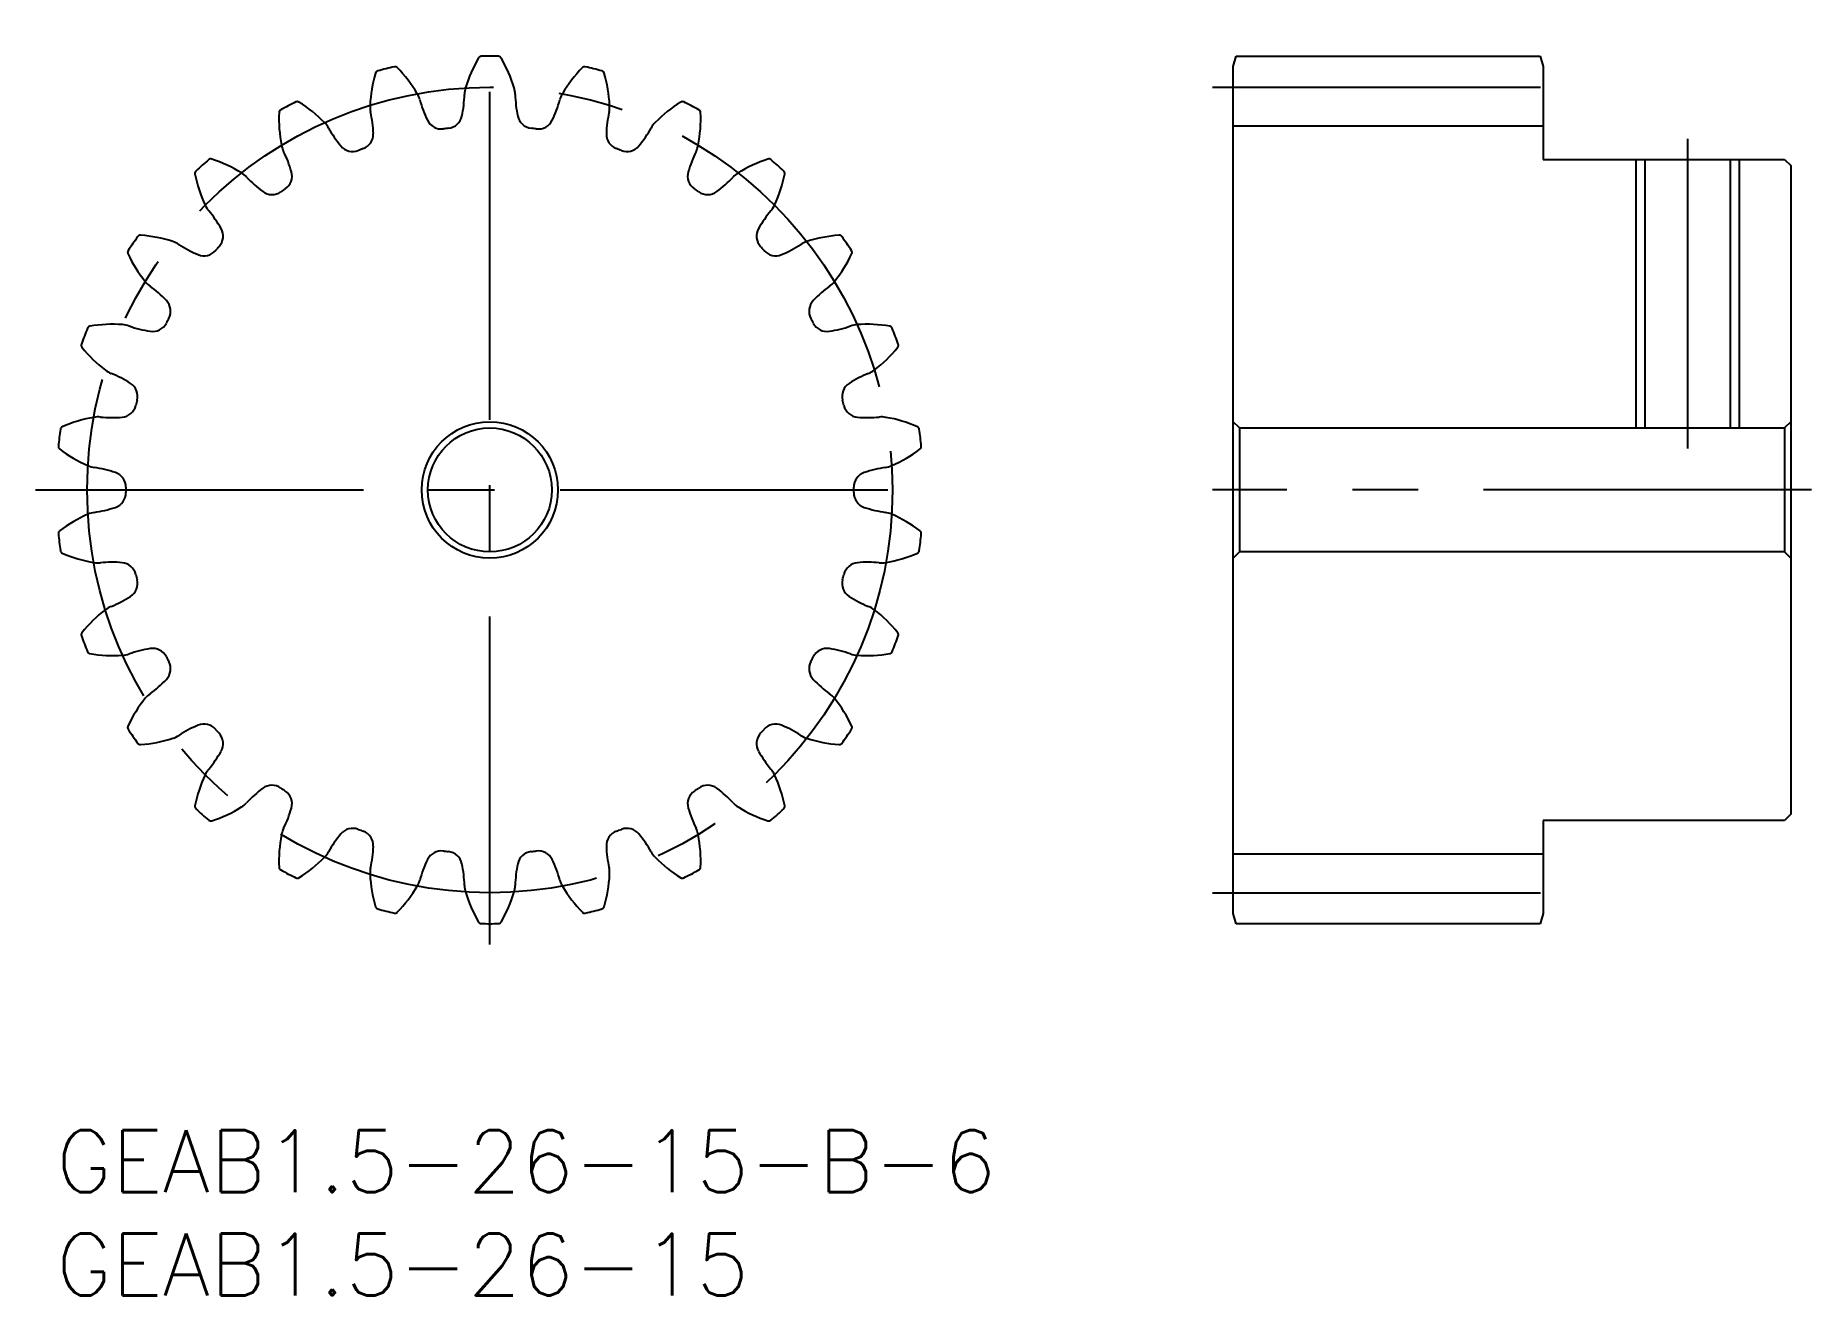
# Model space of a CAD drawing. Extents: x -1 to 85, y -8 to 53.
import ezdxf

# ---------------------------------------------------------------- set-up
doc = ezdxf.new("R2010")
doc.units = 0
doc.header["$LTSCALE"] = 0.5
doc.linetypes.add('CENTER', pattern=[50.8, 31.75, -6.35, 6.35, -6.35])
for name, color, linetype in [('MSM_CENTER', 1, 'CENTER'), ('MSM_CONTINUOUS', 7, 'CONTINUOUS'), ('MSM_NARROW', 5, 'CONTINUOUS'), ('MSM_PART_NUMBER', 7, 'CONTINUOUS')]:
    doc.layers.add(name, color=color, linetype=linetype)
doc.styles.get("Standard").update_dxf_attribs({"font": 'txt.shx', "height": 1, "bigfont": 'bigfont.shx'})

# ---------------------------------------------------------------- blocks, each defined once
blk = doc.blocks.new('*U3')
at = {"layer": 'MSM_PART_NUMBER'}
blk.add_text('GEAB1.5-26-15-B-6', height=3, dxfattribs=at).set_placement((0, -3))
blk = doc.blocks.new('*U4')
at = {"layer": 'MSM_PART_NUMBER'}
blk.add_text('GEAB1.5-26-15', height=3, dxfattribs=at).set_placement((0, -8))

msp = doc.modelspace()

# ---------------------------------------------------------------- linework, layer by layer
at = {"layer": 'MSM_CENTER'}
for p, q in [((21, 9), (21, 53)), ((56, 50.5), (73, 50.5)), ((79, 48), (79, 33)), ((-1, 31), (43, 31)), ((85, 31), (56, 31)), ((56, 11.5), (73, 11.5))]:
    msp.add_line(p, q, dxfattribs=at)
msp.add_circle((21, 31), 19.5, dxfattribs=at)
at = {"layer": 'MSM_CONTINUOUS'}
for p, q in [((57, 51.5), (57.134, 52)), ((57.134, 52), (71.866, 52)), ((71.866, 52), (72, 51.5)), ((57, 10.5), (57, 51.5)), ((72, 51.5), (72, 47)), ((57, 48.625), (72, 48.625)), ((72, 47), (83.7, 47)), ((76.933, 47), (76.933, 34)), ((81.067, 47), (81.067, 34)), ((83.7, 47), (84, 46.7)), ((84, 46.7), (84, 15.3)), ((57.3, 34), (57, 34.3)), ((57.3, 34), (57.3, 28)), ((57.3, 34), (83.7, 34)), ((84, 34.3), (83.7, 34)), ((83.7, 34), (83.7, 28)), ((57, 27.7), (57.3, 28)), ((83.7, 28), (57.3, 28)), ((83.7, 28), (84, 27.7)), ((72, 15), (72, 10.5)), ((83.7, 15), (72, 15)), ((84, 15.3), (83.7, 15)), ((57, 13.375), (72, 13.375)), ((57.134, 10), (57, 10.5)), ((72, 10.5), (71.866, 10)), ((71.866, 10), (57.134, 10))]:
    msp.add_line(p, q, dxfattribs=at)
for radius in [3.3, 3]:
    msp.add_circle((21, 31), radius, dxfattribs=at)
for centre, radius, start, end in [((26.054, 48.614), 6.5, 149.40662, 163.46154), ((20.588, 51.846), 0.15, 91.13345, 149.40662), ((21, 31), 21, 88.86671, 91.13329), ((21.412, 51.846), 0.15, 30.59338, 88.86671), ((15.946, 48.614), 6.5, 16.53846, 30.59338), ((21.692, 49.312), 6.5, 163.25278, 177.30769), ((15.611, 51.141), 0.15, 104.9796, 163.25278), ((21, 31), 21, 102.71286, 104.97944), ((16.412, 51.339), 0.15, 44.43953, 102.71287), ((11.878, 46.893), 6.5, 30.38462, 44.43953), ((30.122, 46.893), 6.5, 135.56047, 149.61538), ((25.588, 51.339), 0.15, 77.28714, 135.56047), ((21, 31), 21, 75.02056, 77.28714), ((26.389, 51.141), 0.15, 16.74722, 75.02056), ((20.308, 49.312), 6.5, 2.69231, 16.74722), ((16.426, 49.559), 1.228, 15.23785, 30.38461), ((23.184, 51.405), 5.778, 195.27838, 205.69688), ((13.996, 50.289), 5.778, 348.14928, 358.56778), ((21, 50.115), 1.228, 163.46154, 178.60831), ((21, 50.115), 1.228, 1.39169, 16.53846), ((28.004, 50.289), 5.778, 181.43222, 191.85072), ((18.816, 51.405), 5.778, 334.30312, 344.72162), ((25.574, 49.559), 1.228, 149.61538, 164.76215), ((17.289, 48.945), 6.5, 177.09893, 191.15385), ((10.947, 49.267), 0.15, 118.82575, 177.09893), ((21, 31), 21, 116.55902, 118.8256), ((11.678, 49.65), 0.15, 58.28569, 116.55902), ((8.339, 44.248), 6.5, 44.23077, 58.28569), ((16.426, 49.559), 1.228, 177.3077, 192.45446), ((9.584, 48.052), 5.778, 1.99543, 12.41393), ((18.917, 49.257), 0.75, 276.50967, 348.14929), ((23.083, 49.257), 0.75, 191.85071, 263.49034), ((32.416, 48.052), 5.778, 167.58607, 178.00457), ((25.574, 49.559), 1.228, 347.54554, 2.69231), ((33.661, 44.248), 6.5, 121.71431, 135.76923), ((30.322, 49.65), 0.15, 63.44114, 121.71431), ((21, 31), 21, 61.1744, 63.44098), ((24.711, 48.945), 6.5, 348.84615, 2.90107), ((31.053, 49.267), 0.15, 2.90107, 61.1744), ((12.117, 47.925), 1.228, 29.084, 44.23077), ((18.237, 51.334), 5.778, 209.12453, 219.54303), ((14.608, 48.227), 0.75, 290.3558, 1.99544), ((18.654, 49.225), 0.75, 205.69688, 277.33649), ((21, 31), 17.625, 96.50966, 97.33649), ((21, 31), 17.625, 82.66351, 83.49034), ((23.346, 49.225), 0.75, 262.66349, 334.30312), ((27.392, 48.227), 0.75, 178.00458, 249.64419), ((23.763, 51.334), 5.778, 320.45697, 330.87547), ((29.883, 47.925), 1.228, 135.76923, 150.916), ((12.117, 47.925), 1.228, 191.15385, 206.30061), ((5.834, 44.825), 5.778, 15.84159, 26.26008), ((14.36, 48.133), 0.75, 219.54304, 291.18265), ((21, 31), 17.625, 110.35581, 111.18265), ((21, 31), 17.625, 68.81735, 69.64419), ((27.64, 48.133), 0.75, 248.81734, 320.45698), ((36.166, 44.825), 5.778, 153.73992, 164.15841), ((29.883, 47.925), 1.228, 333.69939, 348.84615), ((6.868, 46.33), 0.15, 132.67191, 190.94508), ((21, 31), 21, 130.40517, 132.67175), ((7.485, 46.877), 0.15, 72.13184, 130.40518), ((5.537, 40.833), 6.5, 58.07692, 72.13184), ((36.463, 40.833), 6.5, 107.86816, 121.92308), ((34.515, 46.877), 0.15, 49.59499, 107.86816), ((21, 31), 21, 47.32825, 49.59483), ((35.132, 46.33), 0.15, 349.05492, 47.32825), ((13.102, 47.536), 6.5, 190.94508, 205), ((8.325, 45.308), 1.228, 42.93016, 58.07693), ((13.451, 50.082), 5.778, 222.97068, 233.38918), ((10.671, 46.197), 0.75, 304.20198, 15.8416), ((31.329, 46.197), 0.75, 164.1584, 235.79803), ((28.549, 50.082), 5.778, 306.61082, 317.02932), ((33.675, 45.308), 1.228, 121.92308, 137.06984), ((28.898, 47.536), 6.5, 335, 349.05492), ((8.325, 45.308), 1.228, 205.00001, 220.14677), ((10.453, 46.047), 0.75, 233.38919, 305.0288), ((21, 31), 17.625, 124.20197, 125.0288), ((21, 31), 17.625, 54.9712, 55.79803), ((31.547, 46.047), 0.75, 234.97118, 306.61083), ((33.675, 45.308), 1.228, 319.85323, 335), ((2.967, 40.794), 5.778, 29.68774, 40.10624), ((39.033, 40.794), 5.778, 139.89376, 150.31226), ((21, 31), 21, 144.25133, 146.5179), ((4.078, 43.181), 0.15, 85.97799, 144.25133), ((3.633, 36.847), 6.5, 71.92308, 85.97799), ((5.269, 41.858), 1.228, 56.77631, 71.92308), ((7.334, 43.284), 0.75, 318.04813, 29.68775), ((34.666, 43.284), 0.75, 150.31225, 221.95188), ((36.731, 41.858), 1.228, 108.07693, 123.22369), ((38.367, 36.847), 6.5, 94.02201, 108.07692), ((37.922, 43.181), 0.15, 35.74883, 94.02201), ((21, 31), 21, 33.4821, 35.74868), ((3.61, 42.502), 0.15, 146.5179, 204.79124), ((9.375, 45.165), 6.5, 204.79124, 218.84615), ((9.104, 47.721), 5.778, 236.81684, 247.23534), ((7.159, 43.085), 0.75, 247.23534, 318.87496), ((21, 31), 17.625, 138.04812, 138.87496), ((21, 31), 17.625, 41.12505, 41.95188), ((34.841, 43.085), 0.75, 221.12503, 292.76467), ((32.896, 47.721), 5.778, 292.76467, 303.18316), ((32.625, 45.165), 6.5, 321.15385, 335.20876), ((38.39, 42.502), 0.15, 335.20876, 33.4821), ((5.269, 41.858), 1.228, 218.84615, 233.99292), ((1.147, 36.193), 5.778, 43.5339, 53.95239), ((40.853, 36.193), 5.778, 126.04761, 136.4661), ((36.731, 41.858), 1.228, 306.00708, 321.15385), ((4.792, 39.656), 0.75, 331.89429, 43.5339), ((37.208, 39.656), 0.75, 136.46609, 208.10572), ((21, 31), 21, 158.09748, 160.36406), ((1.655, 38.778), 0.15, 99.82415, 158.09748), ((2.738, 32.521), 6.5, 85.76923, 99.82415), ((3.127, 37.778), 1.228, 70.62246, 85.76923), ((5.448, 44.389), 5.778, 250.66299, 261.08149), ((4.669, 39.422), 0.75, 261.0815, 332.72111), ((21, 31), 17.625, 151.89427, 152.72111), ((21, 31), 17.625, 27.27889, 28.10572), ((37.331, 39.422), 0.75, 207.27888, 278.91852), ((36.552, 44.389), 5.778, 278.91851, 289.33701), ((38.873, 37.778), 1.228, 94.23077, 109.37754), ((39.262, 32.521), 6.5, 80.17585, 94.23077), ((40.345, 38.778), 0.15, 21.90268, 80.17585), ((21, 31), 21, 19.63594, 21.90252), ((1.362, 38.006), 0.15, 160.36406, 218.63739), ((6.323, 41.971), 6.5, 218.63739, 232.69231), ((35.677, 41.971), 6.5, 307.30769, 321.36261), ((40.638, 38.006), 0.15, 321.36261, 19.63594), ((3.127, 37.778), 1.228, 232.69231, 247.83908), ((0.481, 31.291), 5.778, 57.38005, 67.79855), ((3.191, 35.526), 0.75, 345.74042, 57.38006), ((38.809, 35.526), 0.75, 122.61996, 194.25954), ((41.519, 31.291), 5.778, 112.20145, 122.61995), ((38.873, 37.778), 1.228, 292.16092, 307.30769), ((21, 31), 17.625, 165.74043, 166.56726), ((21, 31), 17.625, 13.43274, 14.25957), ((2.905, 28.106), 6.5, 99.61539, 113.6703), ((2.025, 33.304), 1.228, 84.46862, 99.61539), ((2.696, 40.278), 5.778, 264.50915, 274.92765), ((3.128, 35.269), 0.75, 274.92765, 346.56726), ((38.872, 35.269), 0.75, 193.43272, 265.07237), ((39.304, 40.278), 5.778, 265.07236, 275.49085), ((39.975, 33.304), 1.228, 80.38462, 95.53138), ((39.095, 28.106), 6.5, 66.3297, 80.38462), ((21, 31), 21, 171.94363, 174.21021), ((0.356, 33.922), 0.15, 113.6703, 171.94365), ((41.644, 33.922), 0.15, 8.05652, 66.3297), ((21, 31), 21, 5.78979, 8.05637), ((0.256, 33.103), 0.15, 174.21021, 232.48355), ((4.123, 38.14), 6.5, 232.48355, 246.53846), ((37.877, 38.14), 6.5, 293.46154, 307.51645), ((41.744, 33.103), 0.15, 307.51645, 5.78979), ((2.025, 33.304), 1.228, 246.53846, 261.68523), ((1.007, 26.372), 5.778, 71.2262, 81.6447), ((2.625, 31.133), 0.75, 359.58657, 71.22621), ((39.375, 31.133), 0.75, 108.77379, 180.41339), ((40.993, 26.372), 5.778, 98.3553, 108.7738), ((39.975, 33.304), 1.228, 278.31477, 293.46154), ((21, 31), 17.625, 179.58658, 180.41342), ((21, 31), 17.625, 359.58658, 0.41342), ((1.007, 35.628), 5.778, 278.3553, 288.7738), ((2.625, 30.867), 0.75, 288.77379, 0.41342), ((39.375, 30.867), 0.75, 179.58657, 251.22621), ((40.993, 35.628), 5.778, 251.2262, 261.6447), ((4.123, 23.86), 6.5, 113.46154, 127.51645), ((2.025, 28.696), 1.228, 98.31477, 113.46154), ((39.975, 28.696), 1.228, 66.53847, 81.68523), ((37.877, 23.86), 6.5, 52.48355, 66.53846), ((0.256, 28.897), 0.15, 127.51645, 185.7898), ((21, 31), 21, 185.78979, 188.05637), ((21, 31), 21, 351.94363, 354.21021), ((41.744, 28.897), 0.15, 354.21021, 52.48355), ((0.356, 28.078), 0.15, 188.05637, 246.3297), ((2.905, 33.894), 6.5, 246.3297, 260.38461), ((39.095, 33.894), 6.5, 279.61539, 293.6703), ((41.644, 28.078), 0.15, 293.6703, 351.94363), ((2.025, 28.696), 1.228, 260.38461, 275.53138), ((2.696, 21.722), 5.778, 85.07236, 95.49085), ((3.128, 26.731), 0.75, 13.43272, 85.07237), ((21, 31), 17.625, 193.43274, 194.25957), ((21, 31), 17.625, 345.74043, 346.56726), ((38.872, 26.731), 0.75, 94.92763, 166.56729), ((39.304, 21.722), 5.778, 84.50915, 94.92764), ((39.975, 28.696), 1.228, 264.46862, 279.61539), ((0.481, 30.709), 5.778, 292.20145, 302.61995), ((3.191, 26.474), 0.75, 302.61994, 14.25957), ((38.809, 26.474), 0.75, 165.74042, 237.38004), ((41.519, 30.709), 5.778, 237.38005, 247.79855), ((6.323, 20.029), 6.5, 127.30769, 141.36261), ((3.127, 24.222), 1.228, 112.16092, 127.3077), ((38.873, 24.222), 1.228, 52.69231, 67.83908), ((35.677, 20.029), 6.5, 38.63739, 52.69231), ((1.362, 23.994), 0.15, 141.36261, 199.63594), ((40.638, 23.994), 0.15, 340.36422, 38.63739), ((21, 31), 21, 199.63594, 201.90252), ((5.448, 17.611), 5.778, 98.91851, 109.33701), ((4.669, 22.578), 0.75, 27.27888, 98.91852), ((37.331, 22.578), 0.75, 81.08148, 152.72108), ((36.552, 17.611), 5.778, 70.66299, 81.08149), ((21, 31), 21, 338.09748, 340.36406), ((1.655, 23.222), 0.15, 201.90252, 260.17585), ((2.738, 29.479), 6.5, 260.17585, 274.23077), ((3.127, 24.222), 1.228, 274.23077, 289.37754), ((21, 31), 17.625, 207.27889, 208.10572), ((4.792, 22.344), 0.75, 316.4661, 28.10572), ((37.208, 22.344), 0.75, 151.89426, 223.5339), ((21, 31), 17.625, 331.89428, 332.72111), ((38.873, 24.222), 1.228, 250.62246, 265.76923), ((39.262, 29.479), 6.5, 265.76923, 279.82415), ((40.345, 23.222), 0.15, 279.82415, 338.09748), ((1.147, 25.807), 5.778, 306.04761, 316.4661), ((40.853, 25.807), 5.778, 223.5339, 233.95239), ((9.375, 16.835), 6.5, 141.15385, 155.20876), ((5.269, 20.142), 1.228, 126.00708, 141.15385), ((36.731, 20.142), 1.228, 38.84615, 53.99292), ((32.625, 16.835), 6.5, 24.79124, 38.84615), ((3.61, 19.498), 0.15, 155.20876, 213.4821), ((21, 31), 21, 213.4821, 215.74867), ((3.633, 25.153), 6.5, 274.02201, 288.07692), ((5.269, 20.142), 1.228, 288.07692, 303.22369), ((9.104, 14.279), 5.778, 112.76467, 123.18316), ((7.159, 18.915), 0.75, 41.12503, 112.76467), ((21, 31), 17.625, 221.12505, 221.95188), ((7.334, 18.716), 0.75, 330.31225, 41.95188), ((34.666, 18.716), 0.75, 138.04811, 209.68773), ((21, 31), 17.625, 318.04812, 318.87495), ((34.841, 18.915), 0.75, 67.23533, 138.87498), ((32.896, 14.279), 5.778, 56.81684, 67.23534), ((36.731, 20.142), 1.228, 236.77631, 251.92308), ((38.367, 25.153), 6.5, 251.92308, 265.97799), ((21, 31), 21, 324.25133, 326.5179), ((38.39, 19.498), 0.15, 326.5179, 24.79124), ((4.078, 18.819), 0.15, 215.74867, 274.02201), ((2.967, 21.206), 5.778, 319.89376, 330.31226), ((39.033, 21.206), 5.778, 209.68774, 220.10624), ((37.922, 18.819), 0.15, 265.97799, 324.25133), ((13.102, 14.464), 6.5, 155, 169.05492), ((8.325, 16.692), 1.228, 139.85323, 155), ((33.675, 16.692), 1.228, 25.00001, 40.14677), ((28.898, 14.464), 6.5, 10.94508, 25), ((13.451, 11.918), 5.778, 126.61082, 137.02932), ((10.453, 15.953), 0.75, 54.97119, 126.61083), ((21, 31), 17.625, 234.9712, 235.79803), ((10.671, 15.803), 0.75, 344.15842, 55.79803), ((31.329, 15.803), 0.75, 124.20196, 195.84158), ((21, 31), 17.625, 304.20197, 305.0288), ((31.547, 15.953), 0.75, 53.38917, 125.02878), ((28.549, 11.918), 5.778, 42.97068, 53.38918), ((6.868, 15.67), 0.15, 169.05492, 227.32825), ((21, 31), 21, 227.32825, 229.59483), ((5.537, 21.167), 6.5, 287.86816, 301.92308), ((8.325, 16.692), 1.228, 301.92308, 317.06984), ((5.834, 17.175), 5.778, 333.73992, 344.15841), ((36.166, 17.175), 5.778, 195.84159, 206.26008), ((33.675, 16.692), 1.228, 222.93016, 238.07692), ((36.463, 21.167), 6.5, 238.07692, 252.13184), ((21, 31), 21, 310.40517, 312.67175), ((35.132, 15.67), 0.15, 312.67175, 10.94508), ((7.485, 15.123), 0.15, 229.59483, 287.86816), ((34.515, 15.123), 0.15, 252.13184, 310.40517), ((17.289, 13.055), 6.5, 168.84615, 182.90107), ((12.117, 14.075), 1.228, 153.69939, 168.84615), ((18.237, 10.666), 5.778, 140.45697, 150.87547), ((14.36, 13.867), 0.75, 68.81734, 140.45698), ((21, 31), 17.625, 248.81735, 249.64419), ((14.608, 13.773), 0.75, 358.00458, 69.64419), ((27.392, 13.773), 0.75, 110.3558, 181.99542), ((21, 31), 17.625, 290.35581, 291.18265), ((27.64, 13.867), 0.75, 39.54304, 111.18265), ((23.763, 10.666), 5.778, 29.12453, 39.54303), ((29.883, 14.075), 1.228, 11.15385, 26.30061), ((24.711, 13.055), 6.5, 357.09893, 11.15385), ((8.339, 17.752), 6.5, 301.71431, 315.76923), ((12.117, 14.075), 1.228, 315.76924, 330.916), ((9.584, 13.948), 5.778, 347.58607, 358.00457), ((23.184, 10.595), 5.778, 154.30313, 164.72162), ((18.654, 12.775), 0.75, 82.66349, 154.30313), ((21, 31), 17.625, 262.66351, 263.49034), ((18.917, 12.743), 0.75, 11.85073, 83.49034), ((23.083, 12.743), 0.75, 96.50965, 168.14929), ((21, 31), 17.625, 276.50966, 277.33649), ((23.346, 12.775), 0.75, 25.69688, 97.33649), ((18.816, 10.595), 5.778, 15.27838, 25.69688), ((32.416, 13.948), 5.778, 181.99543, 192.41393), ((29.883, 14.075), 1.228, 209.084, 224.23077), ((33.661, 17.752), 6.5, 224.23077, 238.28569), ((10.947, 12.733), 0.15, 182.90107, 241.1744), ((21, 31), 21, 241.1744, 243.44098), ((11.678, 12.35), 0.15, 243.44098, 301.71431), ((16.426, 12.441), 1.228, 167.54554, 182.69231), ((21.692, 12.688), 6.5, 182.69231, 196.74722), ((16.426, 12.441), 1.228, 329.61538, 344.76215), ((13.996, 11.711), 5.778, 1.43222, 11.85072), ((28.004, 11.711), 5.778, 168.14928, 178.56778), ((25.574, 12.441), 1.228, 195.23785, 210.38462), ((20.308, 12.688), 6.5, 343.25278, 357.30769), ((25.574, 12.441), 1.228, 357.3077, 12.45446), ((30.322, 12.35), 0.15, 238.28569, 296.55902), ((21, 31), 21, 296.55902, 298.8256), ((31.053, 12.733), 0.15, 298.8256, 357.09893), ((11.878, 15.107), 6.5, 315.56047, 329.61538), ((21, 11.885), 1.228, 181.39169, 196.53846), ((26.054, 13.386), 6.5, 196.53846, 210.59338), ((15.946, 13.386), 6.5, 329.40662, 343.46154), ((21, 11.885), 1.228, 343.46154, 358.60831), ((30.122, 15.107), 6.5, 210.38462, 224.43953), ((15.611, 10.859), 0.15, 196.74722, 255.02056), ((21, 31), 21, 255.02056, 257.28714), ((16.412, 10.661), 0.15, 257.28714, 315.56047), ((25.588, 10.661), 0.15, 224.43953, 282.71286), ((21, 31), 21, 282.71286, 284.97944), ((26.389, 10.859), 0.15, 284.97944, 343.25278), ((20.588, 10.154), 0.15, 210.59338, 268.86671), ((21, 31), 21, 268.86671, 271.13329), ((21.412, 10.154), 0.15, 271.13329, 329.40662)]:
    msp.add_arc(centre, radius, start, end, dxfattribs=at)
at = {"layer": 'MSM_NARROW'}
for p, q in [((76.5, 47), (76.5, 34)), ((81.5, 47), (81.5, 34))]:
    msp.add_line(p, q, dxfattribs=at)

# ---------------------------------------------------------------- block references
at = {"layer": 'MSM_CONTINUOUS'}
for name in ['*U3', '*U4']:
    msp.add_blockref(name, (0, 0), dxfattribs=at)

doc.saveas('drawing.dxf')
